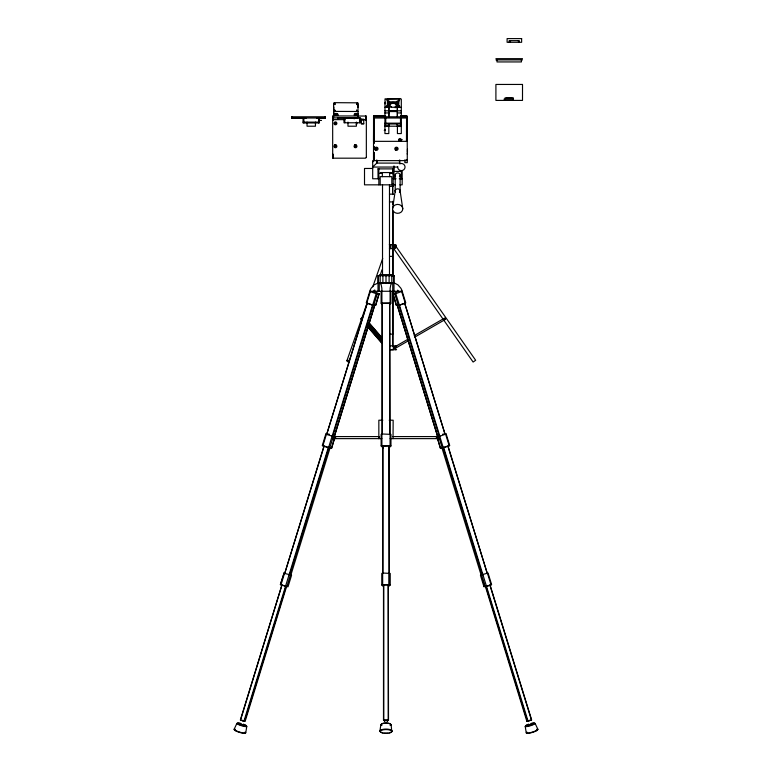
<?xml version="1.0" encoding="UTF-8"?>
<svg xmlns="http://www.w3.org/2000/svg" width="772" height="772" viewBox="0 0 772 772"><rect width="100%" height="100%" fill="white"/><g stroke="black" fill="none" stroke-linecap="round" stroke-linejoin="round"><path stroke-width="1.16" d="M333.6 115.713L333.842 107.057M387.486 99.028L387.486 101.807L398.748 101.807L398.748 99.028L387.486 99.028L387.486 106.816L388.914 106.816L388.914 116.726M398.748 107.366L398.748 99.028M447.856 446.158L487.248 573.307L448.04 446.033L441.873 447.673L481.091 574.947L488.049 573.027L491.61 584.597L486.534 586.517L484.005 586.517M332.578 116.823C333.842 114.275 333.842 119.506 332.578 120.422M373.513 116.823L374.333 116.032L385.633 116.032M373.513 116.504L374.333 115.713L385.045 115.713M373.513 120.21L374.082 119.457M373.513 122.864L374.082 122.111M335.994 122.323L335.473 122.883L334.894 122.381M332.578 157.391L333.398 158.183L365.532 158.183L366.353 157.391M407.288 153.474L407.24 154.062M407.288 159.833L406.468 160.624L374.333 160.624L373.513 159.833M375.79 148.185L376.379 149.121L376.977 148.185M376.977 148.678L376.688 147.828M406.931 116.977L405.792 116.138M379.921 731.094L380.828 724.918M392.552 208.855L395.293 190.414M335.994 145.175L335.82 145.667M245.747 732.86L246.779 726.423M377.199 160.586L376.794 163.095L372.693 167.051L397.667 167.051A3.686 3.561 0 0 0 401.672 170.593A3.686 3.561 0 0 0 404.982 166.434A3.686 3.561 0 0 0 400.398 163.606L399.713 163.886L399.713 159.92M384.929 102.792L385.537 102.232M384.929 103.815L385.537 103.265M384.929 103.236L385.537 102.686M384.929 107.462L385.537 106.903M388.779 105.455C390.294 104.432 386.965 105.31 389.03 105.513M389.136 105.262L388.287 105.108M397.763 105.195L397.03 105.455M486.505 586.257L490.066 585.012L531.657 719.996L526.919 721.241M327.897 433.98L325.842 433.98L322.281 445.55L328.486 447.885L331.632 448.156L335.106 436.354L331.632 448.156M322.821 445.946L326.382 434.375L325.842 433.98M366.729 303.213L370.299 291.642L369.807 291.285L366.246 302.856L372.635 305.229L375.597 305.461L379.158 293.891L373.909 291.285M280.39 584.597L284.086 573.027L280.39 584.597L288.014 586.797L291.575 575.227L289.037 574.947M367.298 303.261L326.72 434.25L367.125 303.126L373.156 305.181L332.751 436.315L326.382 434.375M280.921 585.002L284.492 573.432L283.951 573.027M324.143 446.158L284.752 573.307L323.96 446.033L330.127 447.673L290.909 574.947L284.492 573.432M240.526 720.122L281.934 585.012L240.343 719.996L243.913 721.241L245.12 721.366L286.673 586.257M243.913 721.241L328.303 447.548M328.486 447.885L332.057 436.315L333.292 436.585L329.731 448.156M332.172 436.18L372.567 305.056M244.502 721.366L286.094 586.382L286.702 586.382M372.635 305.229L376.205 293.659L379.158 293.891M289.683 574.947L328.891 447.673M286.788 586.797L290.349 575.227M373.696 305.461L377.257 293.891M374.748 305.056L334.392 436.315L332.751 436.315M334.392 436.315L374.796 305.181M379.071 293.659L375.597 305.461M346.946 360.63L367.211 302.72M372.779 286.827L382.719 258.446M374.121 292.414L374.912 290.147M380.085 275.392L382.072 269.708M440.368 448.156L436.904 436.315L440.368 448.156L443.331 447.924L449.719 445.55L446.158 433.98L444.103 433.98M392.842 293.891L395.795 293.659L402.193 291.285L405.754 302.856L405.271 303.213L399.365 305.229L396.403 305.461L392.842 293.891L398.091 291.285M396.403 305.461L392.929 293.659M439.249 436.315L398.844 305.181L399.433 305.056L439.828 436.18L437.608 436.315L397.252 305.056M335.058 144.779L334.894 146.159M334.894 145.869L335.444 145.348L336.023 146.005M354.946 145.86L355.12 144.779M356.056 146.043L355.651 146.545M395.843 148.378L396.132 147.828M397.03 148.494L396.441 149.121L395.843 148.494M396.972 148.822L396.75 147.828M334.971 144.885L335.154 145.744M355.033 144.885L354.966 145.416M334.961 122.671L335.144 123.539M335.936 123.366L336.003 122.844M234.109 729.328L236.879 723.422M363.728 123.559L361.354 123.559M397.136 105.513L397.879 105.108L397.04 105.262M374.073 116.254L374.073 117.315M356.056 145.86L355.101 145.512L355.352 146.545M355.998 146.178L355.101 146.294M375.848 148.234L376.91 148.234M376.91 148.629L375.945 148.755M374.073 152.663L374.073 153.725M395.911 148.234L397.049 148.533M355.651 145.368L355.216 145.619M355.882 145.667L356.037 145.03M335.058 122.565L334.884 123.202M392.089 731.103L391.539 731.972A5.732 1.92 0 0 1 382.314 732.946A5.732 1.92 0 0 1 383.578 729.743A5.732 1.92 0 0 1 391.732 731.48L391.172 724.918M389.542 304.554L390.873 303.213L390.873 291.642L390.101 291.285A12.574 0.511 -90 0 1 390.159 288.081L390.902 284.337L392.755 283.083L392.736 293.225M389.04 447.885L390.96 445.946L390.96 434.375L381.899 433.98L381.127 434.337L381.127 445.907L383.134 447.924M372.693 161.753L374.333 160.171M357.06 104.558L356.664 104.596M397.483 101.692L397.483 101.18M388.528 586.517L390.227 585.002L390.227 573.432L382.661 573.027L381.773 573.432L381.773 585.002L383.472 586.517M387.177 721.241L388.509 720.122L388.248 585.012L383.491 585.137L383.491 720.122L384.823 721.241M376.07 147.828L375.848 148.822M396.876 148.755L395.911 148.629M404.702 303.261L445.097 434.385L404.702 303.261L399.433 305.056M442.269 448.156L438.708 436.585L446.158 433.98M335.058 144.895L335.926 145.03L335.289 145.676M355.12 144.895L355.902 144.914M393.614 246.808L394.56 246.152M335.058 122.671L335.868 122.69M407.915 339.265L394.367 347.091L394.058 348.104L395.139 348.433L408.697 340.606M414.178 335.646L444.411 318.189L445.454 318.431L445.27 319.483L414.95 336.997M527.73 720.826C526.253 721.936 531.618 720.344 529.939 720.151M335.096 104.596L334.768 104.596M336.891 115.433L336.582 114.632L336.274 115.433M355.892 115.433L355.583 114.632L355.274 115.433M388.876 101.692L388.876 101.18M397.204 101.209L397.397 101.692M397.03 104.944L397.744 104.944M383.491 720.122L388.509 720.122M390.227 585.002L389.339 584.597L389.069 446.033L382.661 446.158L382.661 584.597L381.773 585.002M379.245 291.266L379.245 283.083L381.069 284.279L381.841 288.081A12.574 0.511 -90 0 1 381.908 291.266L381.127 291.642L381.127 303.213L382.458 304.554M381.127 303.213L390.873 303.213M390.96 445.946L390.101 445.55L389.686 303.126L382.034 303.261L382.034 434.385M381.127 445.907L390.101 445.55M528.772 724.126A4.709 0.791 -17.1 0 0 527.701 724.541L526.784 724.947A4.709 0.791 -17.1 0 0 527.566 725.969A4.709 0.791 -17.1 0 0 534.185 723.634A4.709 0.791 -17.1 0 0 531.097 723.422M529.235 724.541C526.639 725.989 533.587 723.914 530.798 724.059M335.598 146.535L335.859 146.284A1.226 1.187 0 0 0 336.312 146.005M374.237 116.128L375.009 116.128M335.714 123.452L335.029 123.346M337.991 118.859L337.991 117.884L354.174 117.904L354.174 118.859M388.528 101.122L388.779 101.692M397.3 101.18L396.904 101.528L397.522 101.779M483.986 586.797L480.425 575.227L482.963 574.947M378.01 283.083L374.082 284.858L371.245 288.081A12.574 10.625 90 0 0 369.769 291.266L402.231 291.266A12.574 10.625 90 0 0 400.755 288.081L397.918 284.858L394.743 283.208L378.01 283.083L378.01 291.266M335.598 146.429L334.894 146.053M384.765 129.677L384.311 130.449L384.726 129.735M384.514 130.497L384.967 129.735L384.562 130.449M355.506 145.454L355.023 145.416M334.421 102.666L333.6 103.236L333.6 117.904L358.16 117.904L357.918 102.83L334.421 102.666L334.421 103.236M388.654 101.093L389.146 101.18M509.607 41.061L510.582 41.061M518.215 41.061L519.189 41.061M495.923 58.662L522.499 58.662M495.923 59.888L522.499 59.888M503.952 99.183L513.303 99.183M398.748 106.816L397.31 106.816L397.31 116.726M384.929 107.395L388.914 107.395M397.31 107.395L401.305 107.462M388.914 110.618L397.31 110.618M384.929 110.801L388.818 110.801M397.416 110.801L401.305 110.801M388.914 111.139L397.31 111.139M333.6 111.4L358.16 111.486M388.914 111.554L397.31 111.554M384.929 112.944L388.818 112.944M397.416 112.944L401.305 112.944M333.6 113.494L336.602 113.494A1.283 0.907 0 0 1 337.885 114.401A1.283 0.907 0 0 1 336.602 115.298L333.6 115.298M358.16 115.298L355.583 115.298A1.283 0.907 0 0 1 354.309 114.401A1.283 0.907 0 0 1 355.583 113.494L358.16 113.494M333.6 114.159L336.602 114.159A1.283 0.907 0 0 1 337.711 115.51M354.473 115.51A1.283 0.907 0 0 1 355.583 114.159L358.16 114.159M400.514 115.713L406.612 115.723L407.288 116.823L373.523 116.784M333.6 115.964L358.16 115.964M357.581 116.032L365.677 116.041L366.353 116.823M400.678 116.032L407.24 116.553M325.408 116.784L291.652 116.784L291.642 118.01L325.408 118.01L325.369 116.784M373.523 118.01L407.278 118.01M303.772 118.261L292.829 118.01M319.222 118.261L324.23 118.01M305.258 118.386L305.973 118.386M316.52 118.386L317.224 118.386M347.487 118.386L348.201 118.386M356.104 118.386L356.809 118.386M333.398 119.631L345.045 119.631M363.728 119.631L365.812 119.679L366.353 120.422M361.277 120.162L363.728 120.162M319.232 120.432L321.528 120.432M373.513 120.673L374.497 120.673M303.058 122.13L319.434 122.13M373.513 123.047L374.497 123.047M384.929 123.173L401.305 123.173M384.929 123.993L401.305 123.993M373.513 124.234L374.497 124.234M384.929 125.768L388.818 125.768M397.416 125.768L401.305 125.768M384.929 126.454L388.818 126.454M397.416 126.454L401.305 126.454M373.513 127.708L374.497 127.708M373.513 128.895L374.497 128.895M373.513 129.378L374.497 129.378M373.513 130.565L374.497 130.565M373.523 131.115L374.333 131.115M406.468 131.115L407.278 131.115M373.513 134.038L374.497 134.038M373.513 135.225L374.497 135.225M373.513 135.698L374.497 135.698M373.513 136.885L374.497 136.885M373.513 138.69L374.497 138.69M398.719 139.713L402.289 139.713M373.513 140.359L374.497 140.359M407.278 141.344L373.523 141.344L373.667 116.041M373.513 141.546L374.497 141.546M373.513 142.029L374.497 142.029M373.513 143.216L374.497 143.216M373.513 146.69L374.497 146.69M373.513 147.877L374.497 147.877M373.513 148.349L374.497 148.349M373.513 149.536L374.497 149.536M373.513 153.01L374.497 153.01M373.513 154.197L374.497 154.197M373.513 159.582L374.111 159.582M406.265 159.582L407.288 159.582M404.711 162.651L407.288 162.651L407.172 116.109M372.693 168.46L364.509 168.46L364.509 184.836L395.418 184.836M378.019 168.885L393.981 168.885M393.981 171.394L401.353 171.394M380.471 172.552L391.529 172.552M378.84 173.372L382.333 173.372L382.333 176.653M393.16 173.372L389.667 173.372L389.667 176.653M378.84 178.766L372.693 178.766L372.693 160.692M393.16 178.766L396.084 178.766M399.249 178.766L402.173 178.766M399.915 184.836L402.173 184.836L402.173 170.863M389.406 186.37L393.334 186.37M389.435 194.148L393.488 194.148M389.435 201.926L393.488 201.926M389.32 244.705L395.92 244.705L395.92 247.05A1.544 1.544 0 0 1 394.376 248.594L389.484 248.594M395.92 245.486L393.093 245.486L393.093 248.594M389.599 256.372L392.427 256.372M379.863 274.89L392.137 274.89M379.274 275.305L392.726 275.305M390.256 334.151L392.716 334.151M390.207 345.817L396.596 345.817M390.207 349.706L396.596 349.706M390.236 349.784L392.948 349.784M382.815 420.209L378.84 420.209L378.84 438.631M389.185 420.209L393.16 420.209L393.035 438.631M327.646 434.25L329.49 434.25M442.51 434.25L444.354 434.25M379.477 436.585L332.915 436.585L332.915 438.631L381.85 438.631M392.523 436.585L439.085 436.585L439.085 438.631L390.149 438.631M382.661 584.597L389.339 584.597M485.298 586.382L485.906 586.382L527.498 721.366M242.061 720.151C240.381 720.344 245.747 721.936 244.27 720.826M239.764 724.599L239.6 724.541A4.709 0.791 17.1 0 1 237.496 723.074A4.709 0.791 17.1 0 1 240.903 723.422M335.453 146.458L335.048 146.294A1.226 1.187 0 0 1 334.575 146.005M241.202 724.059C238.413 723.914 245.361 725.989 242.765 724.541M282.108 585.137L285.495 586.257M370.299 291.642L376.205 293.659M239.6 724.541L240.671 724.947A4.709 0.791 17.1 0 0 246.268 726.056A4.709 0.791 17.1 0 0 243.228 724.126M373.513 153.474L374.053 154.217M374.053 154.535L373.513 153.792M374.053 157.922L373.513 157.179M333.118 154.535L332.578 153.792M374.053 156.426L373.513 155.626M357.754 103.323L358.16 107.462L357.754 106.961M368.987 322.706L381.503 337.152M368.649 322.706L381.165 337.152M368.601 324.057L381.889 339.4M369.045 324.954L381.561 339.4M367.52 324.51L381.6 340.77M367.964 325.417L379.699 338.956M367.916 326.759L381.986 343.019M367.578 326.759L381.657 343.019M395.361 245.583L475.658 360.263L473.111 362.049L393.498 248.352M535.121 723.422L537.891 729.328M406.574 116.997L406.468 141.344M401.701 291.642L405.271 303.213M445.666 434.337L449.236 445.907M487.508 573.432L491.079 585.002M489.892 585.137L531.474 720.122M443.697 447.548L528.087 721.241M395.795 293.659L399.365 305.229M439.76 436.354L443.331 447.924M443.109 447.673L482.317 574.947M485.327 586.257L526.88 721.366M481.651 575.227L485.212 586.797M394.743 293.891L398.304 305.461M482.712 580.206L483.687 583.362M397.204 305.181L437.608 436.315M399.307 160.586L399.713 163.095L376.794 163.095L376.794 159.92M525.221 726.423L526.253 732.86M400.041 190.414L402.781 208.855A5.114 4.478 0 0 1 395.11 212.734A5.114 4.478 0 0 1 395.11 204.985A5.114 4.478 0 0 1 402.781 208.855M521.428 59.888L521.428 61.934L496.994 61.934L496.994 59.888M518.977 42.286L518.977 40.646L509.761 40.646L509.761 42.286M513.303 100.408L513.293 97.812L505.12 97.812L505.12 100.408M511.614 97.619L511.614 98.16L506.789 98.16L506.789 97.619M511.508 97.619L511.402 98.16M509.153 40.646L509.153 42.286M436.431 436.585L436.431 438.631M407.442 149.208L407.442 152.296M407.095 116.784L407.095 141.344M406.998 116.784L406.873 141.344M406.748 116.784L406.748 141.344M406.612 116.784L406.612 141.344M401.305 116.63L401.305 99.144L400.485 98.565L385.035 98.855L384.929 116.63M401.305 118.01L401.305 133.566L397.416 133.566L397.416 123.771M401.353 170.863L401.353 178.766M401.15 139.713A1.187 1.187 0 0 1 399.365 140.736A1.187 1.187 0 0 1 399.365 138.68A1.187 1.187 0 0 1 401.15 139.713L401.15 141.344M400.485 118.01L400.485 123.993M400.118 175.08L400.118 190.974M398.767 139.713L398.767 141.344M397.667 166.52L397.667 167.051M397.416 107.906L397.416 116.63M397.31 124.089L397.31 126.222L388.914 126.212L388.914 124.089M395.534 345.817L395.534 349.706M395.206 175.08L395.206 190.974M393.99 283.083L393.99 291.266M393.981 165.922L393.981 178.766M393.498 275.71L393.498 282.668M393.315 345.817L393.315 349.706M393.16 168.74L393.16 184.836M392.89 201.656L392.89 204.059M392.89 211.277L392.89 244.985M392.89 248.594L392.89 276.279M392.89 290.726L392.89 346.097M392.736 183.688L392.736 194.525M392.736 201.656L392.736 204.155M392.736 211.287L392.736 276.376M392.736 295.589L392.736 346.174M392.581 169.02L392.581 173.806M392.581 183.688L392.581 194.525M392.581 201.328L392.581 204.155M392.581 210.901L392.581 245.602M392.581 247.995L392.581 276.376M392.581 290.822L392.581 293.225M392.581 295.628L392.581 334.151M391.809 184.836L391.809 176.653L380.191 176.653L380.191 184.836M391.79 275.71L391.79 282.668M390.873 244.705L390.873 248.594M390.4 245.486L390.4 248.594M390.101 291.285L390.101 302.856M389.686 303.126L389.686 434.25M389.484 184.836L389.484 274.89M389.107 275.71L389.107 282.668M389.069 446.033L389.069 584.597M388.818 107.906L388.818 116.63M388.818 123.771L388.818 133.566L384.929 133.566L384.929 118.01M388.248 585.012L388.248 719.996M387.486 102.917L387.486 107.366M386 275.71L386 282.668M385.749 118.01L385.749 123.993M383.752 585.012L383.752 719.996M382.893 275.71L382.893 282.668M382.931 446.033L382.931 573.307M382.516 184.836L382.516 274.89M382.314 303.126L382.314 434.25M381.899 291.285L381.899 302.856M381.899 433.98L381.899 445.55M380.21 275.71L380.21 282.668M378.965 436.585L378.965 438.631M378.84 168.74L378.84 184.836M378.502 275.71L378.502 282.668M378.019 168.74L378.019 178.766M374.208 116.784L374.333 141.344M374.082 116.784L374.082 141.344M373.966 115.8L373.928 141.344M373.928 154.159L373.928 160.518M373.851 115.868L373.851 141.344M373.812 154.082L373.812 160.441M373.561 153.744L373.706 160.344M373.552 116.263L373.513 161.551M366.343 116.688L366.343 157.536M366.16 116.311L366.304 120.152M366.063 116.215L366.063 119.824M365.938 116.138L365.938 119.737M365.812 116.08L365.812 119.679M365.532 116.032L365.677 119.65M359.549 118.01L359.549 122.767M357.339 102.666L357.339 103.236M356.375 122.111L356.375 126.222L347.979 126.212L347.979 122.111M355.583 113.494L355.583 114.159M344.814 118.01L344.814 122.767M337.789 117.952L337.789 118.898M336.602 113.494L336.602 114.159M335.569 436.585L335.569 438.631M333.272 116.041L333.272 119.641M333.147 116.07L333.147 119.67M333.031 116.118L332.915 119.785M332.877 154.4L332.993 158.077M332.819 116.263L332.732 119.959M332.771 154.304L332.771 157.903M332.664 116.466L332.693 157.787M325.224 116.784L325.311 118.01M325.002 116.784L325.128 118.01M324.877 116.784L324.877 118.01M324.742 116.784L324.742 118.01M324.597 116.784L324.597 118.01M319.434 118.01L319.434 122.951L303.058 122.951L303.058 118.01M318.614 118.01L318.614 122.951M315.439 122.111L315.439 126.222L307.044 126.212L307.044 122.111M303.878 118.01L303.878 122.951M292.463 116.784L292.463 118.01M292.212 116.784L292.337 118.01M292.096 116.784L292.057 118.01M291.884 116.784L291.941 118.01M291.797 116.784L291.729 118.01M387.94 106.169A1.177 0.84 0 0 1 389.87 106.439A1.177 0.84 0 0 1 388.779 107.597M387.64 106.98A1.177 0.84 0 0 1 387.64 106.546M397.696 105.957A1.177 0.84 0 0 1 398.526 106.98M397.976 107.482A1.177 0.84 0 0 1 396.297 107.086A1.177 0.84 0 0 1 397.078 105.957M388.191 102.271A1.177 0.84 0 0 1 389.928 102.782A1.177 0.84 0 0 1 388.779 103.834A1.177 0.84 0 0 1 387.64 102.782M390.072 106.98A3.484 2.461 0 0 1 392.543 103.323A3.484 2.461 0 0 1 396.49 106.256M396.393 106.507A3.484 2.461 0 0 1 396.104 106.98M395.669 107.395A3.484 2.461 0 0 1 395.129 107.742M356.519 122.41A1.428 1.38 0 0 1 356.22 124.591M531.319 723.692A5.172 0.868 -17.1 0 1 534.523 724.049A5.172 0.868 -17.1 0 1 526.765 726.597A5.172 0.868 -17.1 0 1 527.585 724.918M537.032 729.058A6.089 1.023 -17.1 0 1 535.932 730.746A6.089 1.023 -17.1 0 1 528.444 733.014A6.089 1.023 -17.1 0 1 526.958 732.117M536.868 729.559A5.732 0.965 -17.1 0 1 533.047 732.213A5.732 0.965 -17.1 0 1 526.861 732.84M245.042 732.117A6.089 1.023 17.1 0 1 239.774 732.117A6.089 1.023 17.1 0 1 234.968 729.058M244.415 724.918A5.172 0.868 17.1 0 1 245.235 726.597A5.172 0.868 17.1 0 1 237.477 724.049A5.172 0.868 17.1 0 1 240.681 723.692M245.139 732.84A5.732 0.965 17.1 0 1 238.249 731.972L236.946 731.48A5.732 0.965 17.1 0 1 235.132 729.559M404.914 159.765A3.686 3.561 0 0 1 404.914 161.609M395.544 176.151A2.461 2.152 0 0 1 396.258 173.324A2.461 2.152 0 0 1 399.549 173.7A2.461 2.152 0 0 1 399.404 176.595M395.544 192.045A2.461 2.152 0 0 1 396.258 189.217A2.461 2.152 0 0 1 399.549 189.594A2.461 2.152 0 0 1 399.404 192.489M397.715 290.156A12.574 11.136 90 0 1 398.13 291.266M373.87 291.266A12.574 11.136 -90 0 1 374.285 290.156M384.842 721.067A1.64 0.55 0 0 1 384.842 720.295A1.64 0.55 0 0 1 387.158 720.295A1.64 0.55 0 0 1 387.158 721.067M382.96 732.86A6.089 2.036 0 0 1 381.339 729.791A6.089 2.036 0 0 1 390.661 729.781A6.089 2.036 0 0 1 389.04 732.86M387.573 733.072A6.089 2.036 0 0 1 384.427 733.072M390.072 725.323A4.709 1.583 0 0 0 390.545 724.947L390.709 724.541A4.709 1.583 0 0 0 384.784 723.017A4.709 1.583 0 0 0 381.928 725.323M381.001 725.371A5.172 1.737 0 0 1 386 723.181A5.172 1.737 0 0 1 390.999 725.371M349.282 362.029A1.554 0.772 19.3 0 1 347.217 361.344A1.554 0.772 19.3 0 1 347.477 360.283A1.554 0.772 19.3 0 1 349.552 360.939M390.092 248.594A1.544 0.772 -90 0 1 389.484 247.986M389.763 248.594A1.544 0.772 -90 0 1 389.464 248.478M356.375 146.005A1.226 1.187 0 0 1 355.824 146.304M355.188 146.304A1.226 1.187 0 0 1 354.637 146.005M361.132 318.797C361.19 320.882 362.444 316.578 361.19 318.431C361.103 320.882 362.155 317.408 361.122 318.807M390.294 347.728L390.294 347.728M389.773 247.358C390.217 249.221 390.487 245.699 389.773 247.358M394.212 247.358C395.061 249.327 395.727 245.699 394.212 247.358M394.212 347.69C395.023 349.639 395.756 346.136 394.222 347.622M444.238 318.807C445.106 320.766 445.733 317.157 444.238 318.807M334.614 103.757L335.241 103.882L334.643 103.699M334.614 110.271L335.241 110.386L334.643 110.213M356.51 103.757L357.147 103.882L356.548 103.699M356.51 110.271L357.147 110.386L356.548 110.213M386.347 99.665L386.984 99.781L386.386 99.607M386.347 106.169L386.984 106.295L386.386 106.121M399.249 99.665L399.877 99.781L399.278 99.607M399.249 106.169L399.877 106.295L399.278 106.121M361.402 119.129L361.354 123.983L363.728 123.983L363.728 119.206L361.402 119.129M521.631 38.6L507.107 38.6L507.107 42.286L521.631 42.286L521.631 38.6M522.499 84.447L495.913 84.447L495.904 100.408L522.499 100.408L522.519 84.447M360.37 118.01L343.994 118.01L343.994 122.767L360.37 122.767L360.37 118.01M335.55 145.869L334.961 145.947L335.55 145.869M394.183 275.71L377.817 275.71L377.817 282.668L394.183 282.668L394.183 275.71M375.559 150.135A1.64 1.583 0 0 0 378.019 148.764A1.64 1.583 0 0 0 375.559 147.394A1.64 1.583 0 0 0 375.559 150.135M395.621 150.135A1.64 1.583 0 0 0 398.072 148.764A1.64 1.583 0 0 0 395.621 147.394A1.64 1.583 0 0 0 395.621 150.135M396.798 103.718A1.177 0.84 0 0 0 398.574 102.994A1.177 0.84 0 0 0 396.798 102.271A1.177 0.84 0 0 0 396.798 103.718M391.346 107.009A3.484 2.461 0 0 0 396.567 104.876A3.484 2.461 0 0 0 391.346 102.753A3.484 2.461 0 0 0 391.346 107.009M354.493 147.307A1.428 1.38 0 0 0 356.886 146.68A1.428 1.38 0 0 0 355.13 144.991A1.428 1.38 0 0 0 354.493 147.307M334.44 147.317A1.428 1.38 0 0 0 336.833 146.67A1.428 1.38 0 0 0 335.058 144.991A1.428 1.38 0 0 0 334.44 147.317M334.691 124.562A1.428 1.38 0 0 0 336.882 123.433A1.428 1.38 0 0 0 334.768 122.169A1.428 1.38 0 0 0 334.691 124.562"/></g></svg>
